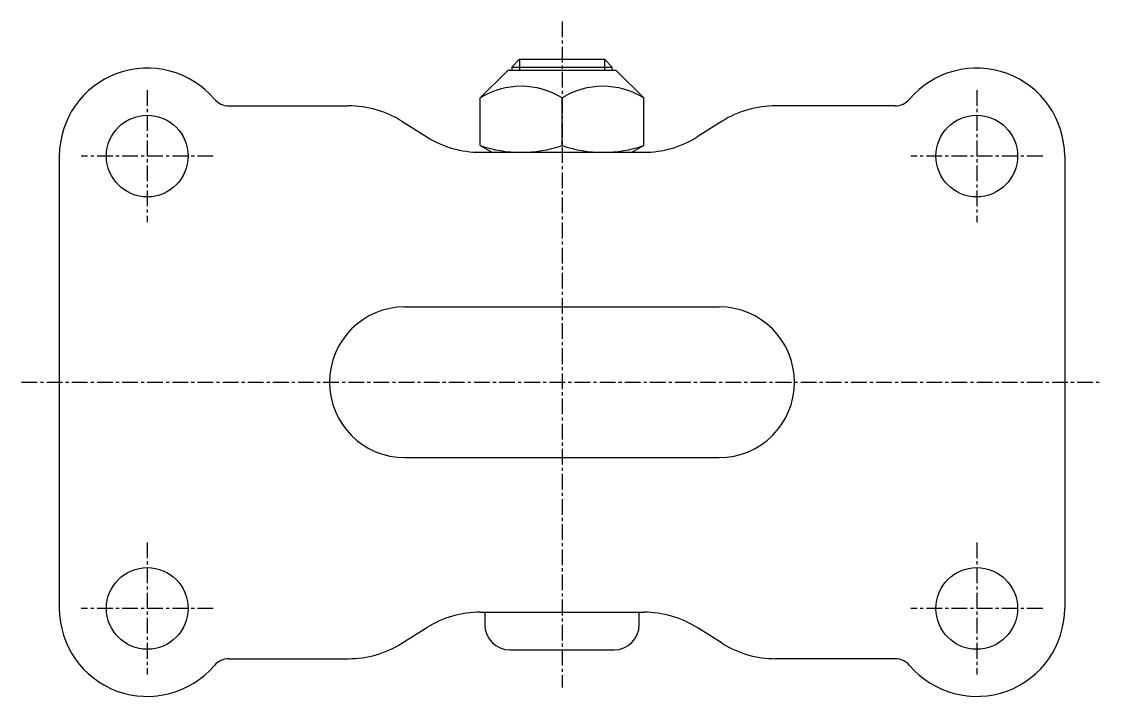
# Model space of a CAD drawing. Extents: x -3927 to -3717, y -591 to -307.
# Drawn here: x -3803.2 to -3717.2, y -361.2 to -307.5 of the extents above; entities that cross this region are included whole.
import ezdxf

# ---------------------------------------------------------------- set-up
doc = ezdxf.new("R2010")
doc.units = 0
doc.linetypes.add('CENTER', pattern=[2, 1.25, -0.25, 0.25, -0.25])
doc.layers.get('0').update_dxf_attribs({"linetype": 'CONTINUOUS'})
doc.layers.add('CENTER', color=1, linetype='CENTER')

msp = doc.modelspace()

# ---------------------------------------------------------------- linework, layer by layer
at = {"color": 7, "linetype": 'CONTINUOUS'}
for p, q in [((-3764.193, -311.104), (-3763.568, -310.479)), ((-3764.193, -311.104), (-3756.193, -311.104)), ((-3764.193, -311.104), (-3764.193, -311.379)), ((-3763.568, -310.479), (-3756.818, -310.479)), ((-3756.193, -311.104), (-3756.818, -310.479)), ((-3756.193, -311.379), (-3756.193, -311.104)), ((-3764.515, -311.379), (-3766.693, -313.557)), ((-3755.871, -311.379), (-3764.515, -311.379)), ((-3755.871, -311.379), (-3753.693, -313.557)), ((-3766.693, -317.343), (-3766.693, -313.557)), ((-3760.193, -317.343), (-3760.193, -313.557)), ((-3753.693, -317.343), (-3753.693, -313.557)), ((-3786.712, -314.179), (-3777.193, -314.179)), ((-3733.674, -314.179), (-3743.193, -314.179)), ((-3772.94, -315.403), (-3770.946, -316.654)), ((-3747.446, -315.403), (-3749.44, -316.654)), ((-3800.193, -318.179), (-3800.193, -354.179)), ((-3766.693, -317.343), (-3765.765, -317.879)), ((-3766.693, -317.879), (-3753.693, -317.879)), ((-3753.693, -317.343), (-3754.621, -317.879)), ((-3720.193, -318.179), (-3720.193, -354.179)), ((-3772.693, -330.179), (-3747.693, -330.179)), ((-3772.693, -342.179), (-3747.693, -342.179)), ((-3766.693, -354.479), (-3753.693, -354.479)), ((-3766.343, -354.479), (-3766.343, -355.479)), ((-3754.043, -355.479), (-3754.043, -354.479)), ((-3772.94, -356.954), (-3770.946, -355.703)), ((-3747.446, -356.954), (-3749.44, -355.703)), ((-3764.343, -357.479), (-3756.043, -357.479)), ((-3786.712, -358.179), (-3777.193, -358.179)), ((-3733.674, -358.179), (-3743.193, -358.179))]:
    msp.add_line(p, q, dxfattribs=at)
at = {"color": 3, "linetype": 'CONTINUOUS'}
for p, q in [((-3763.568, -310.479), (-3763.568, -311.379)), ((-3756.818, -310.479), (-3756.818, -311.379))]:
    msp.add_line(p, q, dxfattribs=at)
at = {"color": 7, "linetype": 'CONTINUOUS'}
for centre in [(-3793.193, -318.179), (-3727.193, -318.179), (-3793.193, -354.179), (-3727.193, -354.179)]:
    msp.add_circle(centre, 3.25, dxfattribs=at)
for centre, radius, start, end in [((-3793.193, -318.179), 7, 40.32022, 180), ((-3727.193, -318.179), 7, 0, 139.67978), ((-3763.443, -318.784), 6.155, 58.12821, 121.87179), ((-3756.943, -318.784), 6.155, 58.12821, 121.87179), ((-3786.712, -312.679), 1.5, 220.32022, 270), ((-3733.674, -312.679), 1.5, 270, 319.67978), ((-3777.193, -322.179), 8, 57.88261, 90), ((-3743.193, -322.179), 8, 90, 122.11739), ((-3766.693, -309.879), 8, 237.88261, 270), ((-3753.693, -309.879), 8, 270, 302.11739), ((-3763.443, -307.756), 10.123, 251.2733, 288.7267), ((-3756.943, -307.756), 10.123, 251.2733, 288.7267), ((-3772.693, -336.179), 6, 90, 270), ((-3747.693, -336.179), 6, 270, 90), ((-3793.193, -354.179), 7, 180, 319.67978), ((-3727.193, -354.179), 7, 220.32022, 0), ((-3766.693, -362.479), 8, 90, 122.11739), ((-3753.693, -362.479), 8, 57.88261, 90), ((-3764.343, -355.479), 2, 180, 270), ((-3756.043, -355.479), 2, 270, 0), ((-3777.193, -350.179), 8, 270, 302.11739), ((-3743.193, -350.179), 8, 237.88261, 270), ((-3786.712, -359.679), 1.5, 90, 139.67978), ((-3733.674, -359.679), 1.5, 40.32022, 90)]:
    msp.add_arc(centre, radius, start, end, dxfattribs=at)
at = {"layer": 'CENTER', "color": 1, "linetype": 'CENTER'}
for p, q in [((-3760.193, -307.479), (-3760.193, -360.479)), ((-3793.193, -312.929), (-3793.193, -323.429)), ((-3727.193, -312.929), (-3727.193, -323.429)), ((-3787.943, -318.179), (-3798.443, -318.179)), ((-3721.943, -318.179), (-3732.443, -318.179)), ((-3803.193, -336.179), (-3717.193, -336.179)), ((-3793.193, -348.929), (-3793.193, -359.429)), ((-3727.193, -348.929), (-3727.193, -359.429)), ((-3787.943, -354.179), (-3798.443, -354.179)), ((-3721.943, -354.179), (-3732.443, -354.179))]:
    msp.add_line(p, q, dxfattribs=at)

doc.saveas('drawing.dxf')
